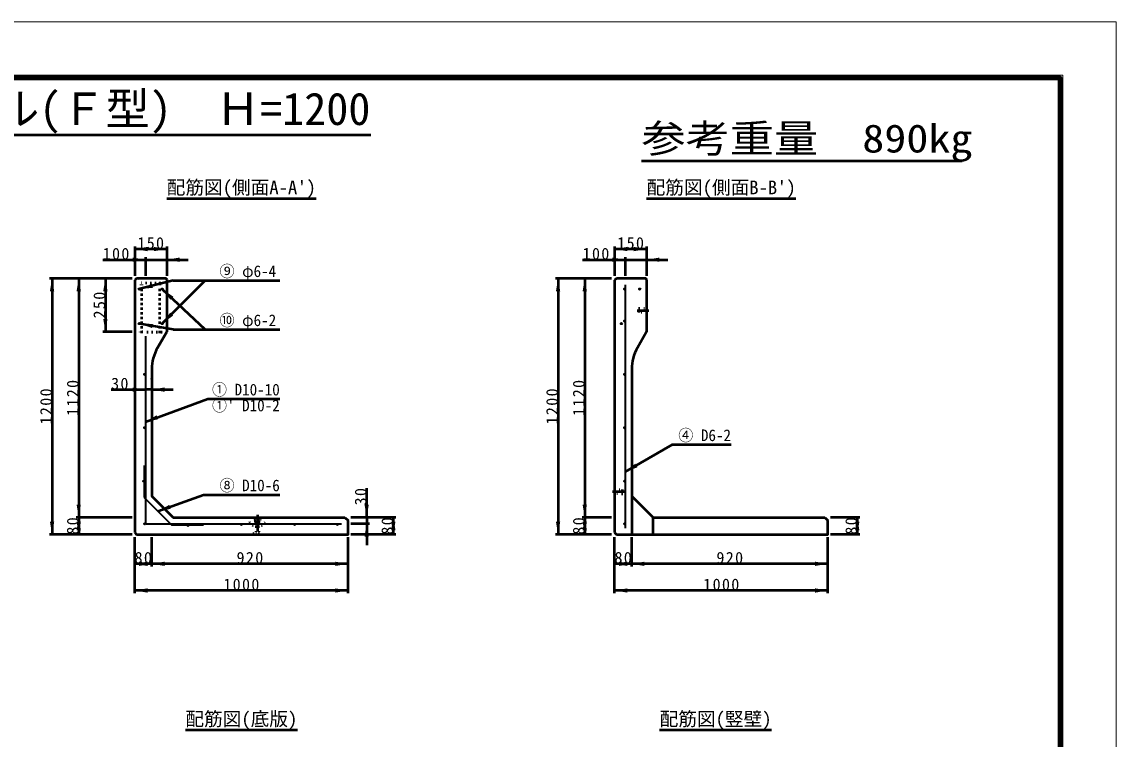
# Model space of a CAD drawing. Units: millimetres, scale not verified, with parts at other scales. Extents: x -2102 to 2102, y -1485 to 1485.
# Drawn here: x 50 to 2102, y 141 to 1485 of the extents above; entities that cross this region are included whole.
import ezdxf
from ezdxf.enums import TextEntityAlignment as Align

# ---------------------------------------------------------------- set-up
doc = ezdxf.new("R2010")
doc.units = ezdxf.units.MM
doc.header["$LTSCALE"] = 5
doc.linetypes.add('DOTTED', pattern=[1.75, 0.25, -1.5])
doc.linetypes.add('LONG_DASHED_DOTTED', pattern=[15.25, 12, -1.5, 0.25, -1.5])
doc.layers.add('0-0_V-nasSTD', color=7, linetype='Continuous', lineweight=50)
doc.layers.add('0-1_0', color=7, linetype='Continuous', lineweight=100)
doc.styles.add('ＭＳ ゴシック', font='')
doc.styles.get('ＭＳ ゴシック').set_extended_font_data('MS Gothic')

msp = doc.modelspace()

# ---------------------------------------------------------------- linework, layer by layer
at = {"layer": '0-0_V-nasSTD'}
for p, q in [((-705.024, 1273.465), (705.024, 1273.465)), ((321.995, 1154.188), (601.995, 1154.188)), ((1221.995, 1154.188), (1501.995, 1154.188)), ((261.995, 1064.188), (261.995, 1009.188)), ((321.995, 1059.188), (261.995, 1059.188)), ((321.995, 1064.188), (321.995, 1009.188)), ((1161.995, 1064.188), (1161.995, 1009.188)), ((1221.995, 1059.188), (1161.995, 1059.188)), ((1221.995, 1064.188), (1221.995, 1009.188)), ((201.995, 1039.188), (281.995, 1039.188)), ((281.995, 1044.188), (281.995, 1009.188)), ((281.995, 1039.188), (321.995, 1039.188)), ((321.995, 1039.188), (361.995, 1039.188)), ((1101.995, 1039.188), (1181.995, 1039.188)), ((1181.995, 1044.188), (1181.995, 1009.188)), ((1181.995, 1039.188), (1221.995, 1039.188)), ((1221.995, 1039.188), (1261.995, 1039.188)), ((256.995, 1004.188), (101.995, 1004.188)), ((106.995, 1004.188), (106.995, 524.188)), ((156.995, 1004.188), (156.995, 556.188)), ((206.995, 1004.188), (206.995, 904.188)), ((265.595, 1004.188), (261.995, 1000.588)), ((261.995, 1000.588), (261.995, 527.788)), ((319.995, 1004.188), (265.595, 1004.188)), ((334.269, 1000.188), (271.759, 984.48)), ((394.269, 1000.188), (314.244, 920.236)), ((321.995, 1002.188), (321.995, 904.188)), ((334.269, 1000.188), (534.269, 1000.188)), ((1155.983, 1004.188), (1050.983, 1004.188)), ((1055.983, 1004.188), (1055.983, 524.188)), ((1165.595, 1004.188), (1161.995, 1000.588)), ((1161.995, 1000.588), (1161.995, 527.788)), ((1219.995, 1004.188), (1165.595, 1004.188)), ((394.269, 908.188), (314.27, 983.366)), ((256.995, 904.188), (201.995, 904.188)), ((334.269, 908.188), (271.777, 919.18)), ((321.995, 904.188), (304.713, 874.254)), ((334.269, 908.188), (534.269, 908.188)), ((1193.995, 834.254), (1193.995, 524.188)), ((217.995, 795.723), (281.995, 795.723)), ((293.995, 795.723), (281.995, 795.723)), ((293.995, 795.723), (333.995, 795.723)), ((281.995, 735.597), (399.269, 778.282)), ((399.269, 778.282), (534.269, 778.282)), ((305.51, 567.703), (390.784, 598.74)), ((390.784, 598.74), (534.269, 598.74)), ((696.995, 556.188), (696.995, 611.188)), ((1193.995, 596.188), (1233.995, 556.188)), ((256.995, 556.188), (151.995, 556.188)), ((156.995, 556.188), (156.995, 524.188)), ((333.995, 556.188), (655.995, 556.188)), ((655.995, 556.188), (661.995, 550.188)), ((751.995, 556.188), (666.995, 556.188)), ((696.995, 556.188), (696.995, 544.188)), ((746.995, 556.188), (746.995, 524.188)), ((1155.983, 556.188), (1100.983, 556.188)), ((1105.983, 556.188), (1105.983, 524.188)), ((1233.995, 556.188), (1555.995, 556.188)), ((1233.995, 524.188), (1233.995, 556.188)), ((1555.995, 556.188), (1561.995, 550.188)), ((1621.995, 556.188), (1566.995, 556.188)), ((1616.995, 556.188), (1616.995, 524.188)), ((701.995, 544.188), (666.995, 544.188)), ((696.995, 544.188), (696.995, 504.188)), ((256.995, 524.188), (101.995, 524.188)), ((261.995, 527.788), (265.595, 524.188)), ((261.995, 414.188), (261.995, 519.188)), ((293.995, 464.188), (293.995, 519.188)), ((661.995, 414.188), (661.995, 519.188)), ((751.995, 524.188), (666.995, 524.188)), ((1155.983, 524.188), (1050.983, 524.188)), ((1161.995, 527.788), (1165.595, 524.188)), ((1161.995, 414.188), (1161.995, 519.188)), ((1193.995, 464.188), (1193.995, 519.188)), ((1561.995, 414.188), (1561.995, 519.188)), ((1621.995, 524.188), (1566.995, 524.188)), ((293.995, 469.188), (261.995, 469.188)), ((1193.995, 469.188), (1161.995, 469.188)), ((661.995, 419.188), (261.995, 419.188)), ((1561.995, 419.188), (1161.995, 419.188)), ((356.995, 157.888), (566.995, 157.888)), ((1246.395, 157.888), (1456.395, 157.888))]:
    msp.add_line(p, q, dxfattribs=at)
at = {"layer": '0-0_V-nasSTD', "linetype": 'DOTTED'}
for p, q in [((270.995, 1004.188), (273.995, 996.188)), ((273.995, 904.188), (273.995, 996.188)), ((309.995, 996.188), (273.995, 996.188)), ((275.995, 904.188), (275.995, 996.188)), ((307.995, 904.188), (307.995, 996.188)), ((309.995, 996.188), (312.995, 1004.188)), ((309.995, 904.188), (309.995, 996.188)), ((1207.995, 940.188), (1207.995, 948.188)), ((1207.995, 948.188), (1221.995, 948.188)), ((1221.995, 940.188), (1207.995, 940.188)), ((311.995, 904.188), (271.995, 904.188)), ((271.995, 903.388), (271.995, 904.188)), ((311.995, 903.388), (271.995, 903.388)), ((311.995, 903.388), (311.995, 904.188)), ((293.995, 789.188), (293.995, 819.188)), ((1161.995, 608.188), (1175.995, 608.188)), ((486.995, 552.188), (496.995, 552.188)), ((486.995, 552.188), (486.995, 549.388)), ((486.995, 549.388), (489.195, 548.188)), ((486.995, 549.388), (496.995, 549.388)), ((489.195, 548.188), (489.195, 528.188)), ((489.195, 548.188), (494.795, 548.188)), ((494.795, 548.188), (496.995, 549.388)), ((494.795, 548.188), (494.795, 528.188)), ((496.995, 552.188), (496.995, 549.388)), ((484.995, 526.188), (489.195, 528.188)), ((484.995, 526.188), (484.995, 524.988)), ((484.995, 526.188), (498.995, 526.188)), ((484.995, 524.988), (498.995, 524.988)), ((489.195, 528.188), (494.795, 528.188)), ((494.795, 528.188), (498.995, 526.188)), ((498.995, 526.188), (498.995, 524.988))]:
    msp.add_line(p, q, dxfattribs=at)
at = {"layer": '0-0_V-nasSTD', "lineweight": 35}
for p, q in [((1181.995, 992.188), (1181.995, 536.188)), ((279.995, 653.217), (279.995, 593.217)), ((279.995, 593.217), (331.025, 542.188)), ((331.025, 542.188), (391.025, 542.188))]:
    msp.add_line(p, q, dxfattribs=at)
at = {"layer": '0-0_V-nasSTD', "linetype": 'LONG_DASHED_DOTTED'}
for p, q in [((1203.995, 944.188), (1225.995, 944.188)), ((1179.995, 604.188), (1157.995, 604.188)), ((491.995, 561.188), (491.995, 531.188))]:
    msp.add_line(p, q, dxfattribs=at)
at = {"layer": '0-0_V-nasSTD', "lineweight": 18}
for points in [[(-2102.5, -1485), (-2102.5, 1485), (2102.5, 1485), (2102.5, -1485)], [(-2002.5, -1385), (-2002.5, 1385), (2002.5, 1385), (2002.5, -1385)]]:
    msp.add_lwpolyline(points, close=True, dxfattribs=at)
at = {"layer": '0-0_V-nasSTD', "lineweight": 100}
msp.add_lwpolyline([(1997.5, -1380), (1997.5, 1380), (-1997.5, 1380)], dxfattribs=at)
at = {"layer": '0-0_V-nasSTD'}
for points in [[(1105.983, 1004.188), (1105.983, 556.188), (1105.983, 524.188)], [(1221.995, 1002.188), (1221.995, 904.188), (1204.713, 874.254)], [(293.995, 834.254), (293.995, 596.188), (333.995, 556.188)], [(1181.995, 641.589), (1270.486, 692.679), (1380.486, 692.679)], [(265.595, 524.188), (661.995, 524.188), (661.995, 550.188)], [(1165.595, 524.188), (1561.995, 524.188), (1561.995, 550.188)], [(661.995, 469.188), (293.995, 469.188), (261.995, 469.188)], [(1561.995, 469.188), (1193.995, 469.188), (1161.995, 469.188)]]:
    msp.add_lwpolyline(points, dxfattribs=at)
at = {"layer": '0-0_V-nasSTD', "lineweight": 35}
msp.add_lwpolyline([(281.995, 896.188), (281.995, 544.188), (649.995, 544.188)], dxfattribs=at)
at = {"layer": '0-0_V-nasSTD', "linetype": 'DOTTED'}
msp.add_lwpolyline([(1175.995, 608.188), (1175.995, 600.188), (1161.995, 600.188)], dxfattribs=at)
at = {"layer": '0-0_V-nasSTD', "lineweight": 35}
for centre in [(270.595, 984.188), (313.395, 984.188), (1180.795, 984.188), (1209.195, 984.188), (1180.795, 924.188), (270.595, 919.388), (313.395, 919.388), (1174.795, 919.388), (280.795, 824.188), (1180.795, 824.188), (280.795, 724.188), (1180.795, 724.188), (278.795, 624.188), (1180.795, 624.188), (280.795, 544.188), (361.995, 540.988), (461.995, 542.988), (561.995, 542.988), (641.995, 542.988), (1180.795, 544.188)]:
    msp.add_circle(centre, 1.2, dxfattribs=at)
at = {"layer": '0-0_V-nasSTD'}
for centre, radius, start, end in [((319.995, 1002.188), 2, 0, 90), ((1219.995, 1002.188), 2, 0, 90), ((373.995, 834.254), 80, 150, 180), ((1273.995, 834.254), 80, 150, 180)]:
    msp.add_arc(centre, radius, start, end, dxfattribs=at)
at = {"layer": '0-0_V-nasSTD', "linetype": 'DOTTED'}
msp.add_arc((491.995, 556.188), 17.2, 180, 0, dxfattribs=at)
at = {"layer": '0-0_V-nasSTD'}
for points in [[(261.995, 1059.188), (285.995, 1059.188), (285.995, 1063.188)], [(261.995, 1059.188), (285.995, 1055.188), (285.995, 1059.188)], [(297.995, 1059.188), (297.995, 1063.188), (321.995, 1059.188)], [(297.995, 1055.188), (297.995, 1059.188), (321.995, 1059.188)], [(1161.995, 1059.188), (1185.995, 1059.188), (1185.995, 1063.188)], [(1161.995, 1059.188), (1185.995, 1055.188), (1185.995, 1059.188)], [(1197.995, 1059.188), (1197.995, 1063.188), (1221.995, 1059.188)], [(1197.995, 1055.188), (1197.995, 1059.188), (1221.995, 1059.188)], [(257.995, 1039.188), (257.995, 1043.188), (281.995, 1039.188)], [(257.995, 1035.188), (257.995, 1039.188), (281.995, 1039.188)], [(321.995, 1039.188), (345.995, 1039.188), (345.995, 1043.188)], [(321.995, 1039.188), (345.995, 1035.188), (345.995, 1039.188)], [(1157.995, 1039.188), (1157.995, 1043.188), (1181.995, 1039.188)], [(1157.995, 1035.188), (1157.995, 1039.188), (1181.995, 1039.188)], [(1221.995, 1039.188), (1245.995, 1039.188), (1245.995, 1043.188)], [(1221.995, 1039.188), (1245.995, 1035.188), (1245.995, 1039.188)], [(102.995, 980.188), (106.995, 980.188), (106.995, 1004.188)], [(106.995, 980.188), (106.995, 1004.188), (110.995, 980.188)], [(152.995, 980.188), (156.995, 980.188), (156.995, 1004.188)], [(156.995, 980.188), (156.995, 1004.188), (160.995, 980.188)], [(202.995, 980.188), (206.995, 980.188), (206.995, 1004.188)], [(206.995, 980.188), (206.995, 1004.188), (210.995, 980.188)], [(271.759, 984.48), (294.061, 994.209), (295.036, 990.329)], [(271.759, 984.48), (295.036, 990.329), (296.01, 986.45)], [(1051.983, 980.188), (1055.983, 980.188), (1055.983, 1004.188)], [(1055.983, 980.188), (1055.983, 1004.188), (1059.983, 980.188)], [(1101.983, 980.188), (1105.983, 980.188), (1105.983, 1004.188)], [(1105.983, 980.188), (1105.983, 1004.188), (1109.983, 980.188)], [(314.27, 983.366), (329.02, 964.016), (331.759, 966.931)], [(314.27, 983.366), (331.759, 966.931), (334.499, 969.846)], [(202.995, 928.188), (206.995, 904.188), (206.995, 928.188)], [(206.995, 904.188), (206.995, 928.188), (210.995, 928.188)], [(314.244, 920.236), (328.396, 940.028), (331.223, 937.199)], [(314.244, 920.236), (331.223, 937.199), (334.05, 934.369)], [(271.777, 919.18), (294.721, 911.083), (295.414, 915.022)], [(271.777, 919.18), (295.414, 915.022), (296.107, 918.962)], [(257.995, 795.723), (257.995, 799.723), (281.995, 795.723)], [(257.995, 791.723), (257.995, 795.723), (281.995, 795.723)], [(293.995, 795.723), (317.995, 795.723), (317.995, 799.723)], [(293.995, 795.723), (317.995, 791.723), (317.995, 795.723)], [(281.995, 735.597), (303.18, 747.565), (304.548, 743.806)], [(281.995, 735.597), (304.548, 743.806), (305.916, 740.047)], [(1181.995, 641.589), (1200.78, 657.053), (1202.78, 653.589)], [(1181.995, 641.589), (1202.78, 653.589), (1204.78, 650.124)], [(152.995, 580.188), (156.995, 556.188), (156.995, 580.188)], [(156.995, 556.188), (156.995, 580.188), (160.995, 580.188)], [(305.51, 567.703), (326.695, 579.67), (328.063, 575.911)], [(305.51, 567.703), (328.063, 575.911), (329.431, 572.152)], [(692.995, 580.188), (696.995, 556.188), (696.995, 580.188)], [(696.995, 556.188), (696.995, 580.188), (700.995, 580.188)], [(1101.983, 580.188), (1105.983, 556.188), (1105.983, 580.188)], [(1105.983, 556.188), (1105.983, 580.188), (1109.983, 580.188)], [(152.995, 532.188), (156.995, 532.188), (156.995, 556.188)], [(156.995, 532.188), (156.995, 556.188), (160.995, 532.188)], [(742.995, 532.188), (746.995, 532.188), (746.995, 556.188)], [(746.995, 532.188), (746.995, 556.188), (750.995, 532.188)], [(1101.983, 532.188), (1105.983, 532.188), (1105.983, 556.188)], [(1105.983, 532.188), (1105.983, 556.188), (1109.983, 532.188)], [(1612.995, 532.188), (1616.995, 532.188), (1616.995, 556.188)], [(1616.995, 532.188), (1616.995, 556.188), (1620.995, 532.188)], [(102.995, 548.188), (106.995, 524.188), (106.995, 548.188)], [(106.995, 524.188), (106.995, 548.188), (110.995, 548.188)], [(152.995, 548.188), (156.995, 524.188), (156.995, 548.188)], [(156.995, 524.188), (156.995, 548.188), (160.995, 548.188)], [(692.995, 520.188), (696.995, 520.188), (696.995, 544.188)], [(696.995, 520.188), (696.995, 544.188), (700.995, 520.188)], [(742.995, 548.188), (746.995, 524.188), (746.995, 548.188)], [(746.995, 524.188), (746.995, 548.188), (750.995, 548.188)], [(1051.983, 548.188), (1055.983, 524.188), (1055.983, 548.188)], [(1055.983, 524.188), (1055.983, 548.188), (1059.983, 548.188)], [(1101.983, 548.188), (1105.983, 524.188), (1105.983, 548.188)], [(1105.983, 524.188), (1105.983, 548.188), (1109.983, 548.188)], [(1612.995, 548.188), (1616.995, 524.188), (1616.995, 548.188)], [(1616.995, 524.188), (1616.995, 548.188), (1620.995, 548.188)], [(261.995, 469.188), (285.995, 469.188), (285.995, 473.188)], [(269.995, 469.188), (269.995, 473.188), (293.995, 469.188)], [(293.995, 469.188), (317.995, 469.188), (317.995, 473.188)], [(637.995, 469.188), (637.995, 473.188), (661.995, 469.188)], [(1161.995, 469.188), (1185.995, 469.188), (1185.995, 473.188)], [(1169.995, 469.188), (1169.995, 473.188), (1193.995, 469.188)], [(1193.995, 469.188), (1217.995, 469.188), (1217.995, 473.188)], [(1537.995, 469.188), (1537.995, 473.188), (1561.995, 469.188)], [(261.995, 469.188), (285.995, 465.188), (285.995, 469.188)], [(269.995, 465.188), (269.995, 469.188), (293.995, 469.188)], [(293.995, 469.188), (317.995, 465.188), (317.995, 469.188)], [(637.995, 465.188), (637.995, 469.188), (661.995, 469.188)], [(1161.995, 469.188), (1185.995, 465.188), (1185.995, 469.188)], [(1169.995, 465.188), (1169.995, 469.188), (1193.995, 469.188)], [(1193.995, 469.188), (1217.995, 465.188), (1217.995, 469.188)], [(1537.995, 465.188), (1537.995, 469.188), (1561.995, 469.188)], [(261.995, 419.188), (285.995, 419.188), (285.995, 423.188)], [(261.995, 419.188), (285.995, 415.188), (285.995, 419.188)], [(637.995, 419.188), (637.995, 423.188), (661.995, 419.188)], [(637.995, 415.188), (637.995, 419.188), (661.995, 419.188)], [(1161.995, 419.188), (1185.995, 419.188), (1185.995, 423.188)], [(1161.995, 419.188), (1185.995, 415.188), (1185.995, 419.188)], [(1537.995, 419.188), (1537.995, 423.188), (1561.995, 419.188)], [(1537.995, 415.188), (1537.995, 419.188), (1561.995, 419.188)]]:
    msp.add_solid(points, dxfattribs=at)
at = {"layer": '0-1_0', "lineweight": 50}
msp.add_line((1212.469, 1224.328), (1813.669, 1224.328), dxfattribs=at)

# ---------------------------------------------------------------- texts
at = {"layer": '0-0_V-nasSTD', "style": 'ＭＳ ゴシック'}
for s, height, p in [('1ｓｔタッチウォール(Ｆ型)  Ｈ=1200', 60.81, (-705.024, 1273.465)), ("配筋図(側面A-A')", 25.66, (321.995, 1154.188)), ("配筋図(側面B-B')", 25.66, (1221.995, 1154.188)), ('配筋図(底版)', 25.66, (356.995, 157.888)), ('配筋図(竪壁)', 25.66, (1246.395, 157.888))]:
    msp.add_text(s, height=height, dxfattribs=at).set_placement(p, align=Align.BOTTOM_LEFT)
for s, height, width, p in [('参考重量\u3000890kg', 52.79, 1.15, (1212.469, 1224.328)), ('⑨ φ6-4', 21.85, 0.95, (420.999, 1000.188)), ('⑩ φ6-2', 21.85, 0.95, (420.999, 908.188)), ('① D10-10', 21.85, 0.95, (406.84, 778.282)), ("①' D10-2", 21.85, 0.95, (406.84, 748.474)), ('④ D6-2', 21.85, 0.95, (1281.375, 692.679)), ('⑧ D10-6', 21.85, 0.95, (420.999, 598.74))]:
    msp.add_text(s, height=height, dxfattribs=dict(at, width=width)).set_placement(p, align=Align.BOTTOM_LEFT)
at = {"layer": '0-0_V-nasSTD', "char_height": 21.99, "attachment_point": 7, "style": 'ＭＳ ゴシック'}
for s, insert in [('\\T1.17;150', (266.995, 1059.188)), ('\\T1.17;150', (1166.995, 1059.188)), ('\\T1.17;100', (201.995, 1039.188)), ('\\T1.17;100', (1101.995, 1039.188)), ('\\T1.17;30', (217.745, 795.723)), ('\\T1.17;80', (261.745, 469.188)), ('\\T1.17;920', (452.995, 469.188)), ('\\T1.17;80', (1161.745, 469.188)), ('\\T1.17;920', (1352.995, 469.188)), ('\\T1.17;1000', (428.245, 419.188)), ('\\T1.17;1000', (1328.245, 419.188))]:
    msp.add_mtext(s, dxfattribs=dict(at, insert=insert))
at = {"layer": '0-0_V-nasSTD', "char_height": 21.99, "attachment_point": 7, "rotation": 90, "style": 'ＭＳ ゴシック'}
for s, insert in [('\\T1.17;250', (206.995, 929.188)), ('\\T1.17;1120', (156.995, 746.438)), ('\\T1.17;1120', (1105.983, 746.438)), ('\\T1.17;1200', (106.995, 730.438)), ('\\T1.17;1200', (1055.983, 730.438)), ('\\T1.17;30', (696.995, 578.688)), ('\\T1.17;80', (156.995, 523.937)), ('\\T1.17;80', (746.995, 523.937)), ('\\T1.17;80', (1105.983, 523.937)), ('\\T1.17;80', (1616.995, 523.937))]:
    msp.add_mtext(s, dxfattribs=dict(at, insert=insert))

doc.saveas('drawing.dxf')
